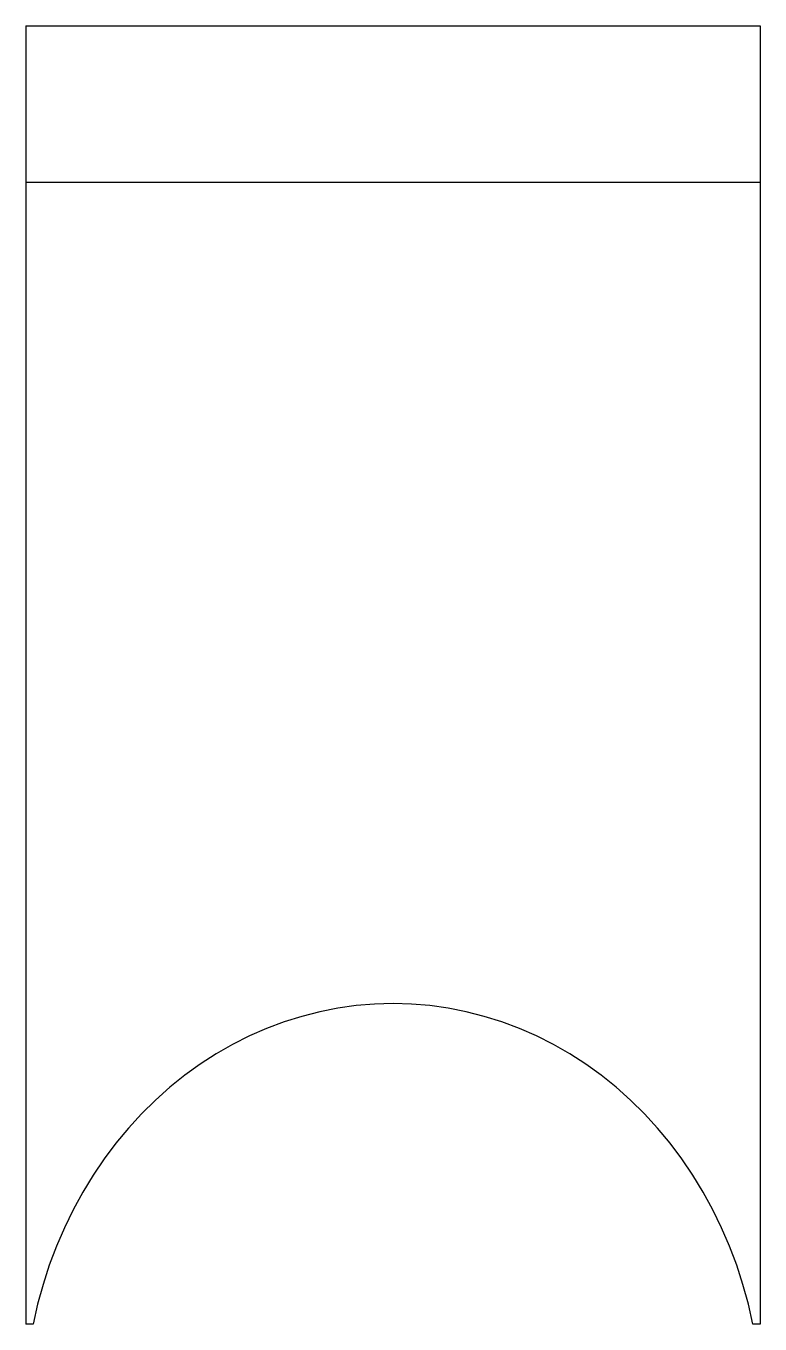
# Model space of a CAD drawing. Header units: millimetres. Extents: x -102 to 102, y 39 to 400.
import ezdxf

# ---------------------------------------------------------------- set-up
doc = ezdxf.new("R2010")
doc.units = ezdxf.units.MM

msp = doc.modelspace()

# ---------------------------------------------------------------- linework, layer by layer
for p, q in [((-102, 399.741465), (102, 399.741465)), ((-102, 399.741465), (-102, 39.160143)), ((102, 399.741465), (102, 39.160143)), ((-100, 39.160143), (-102, 39.160143)), ((102, 39.160143), (100, 39.160143))]:
    msp.add_line(p, q)
at = {"color": 1}
msp.add_line((-102, 356.359993), (102, 356.359993), dxfattribs=at)
at = {"flags": 128}
msp.add_lwpolyline([(100, 39.160143), (98.751022, 44.687442), (97.255407, 50.138412), (95.516891, 55.499441), (93.539815, 60.757139), (91.329118, 65.898374), (88.890321, 70.910306), (86.229515, 75.780417), (83.353345, 80.496544), (80.268996, 85.046908), (76.984169, 89.420144), (73.50707, 93.60533), (69.846382, 97.592013), (66.011249, 101.370236), (62.011249, 104.930563), (57.856372, 108.264101), (53.556994, 111.362525), (49.123855, 114.218096), (44.568027, 116.823682), (39.900886, 119.172777), (35.134091, 121.259511), (30.279547, 123.078675), (25.349377, 124.625725), (20.355895, 125.896796), (15.311574, 126.888714), (10.229011, 127.599002), (5.1209, 128.025885), (0, 128.168298), (-5.1209, 128.025885), (-10.229011, 127.599002), (-15.311574, 126.888714), (-20.355895, 125.896796), (-25.349377, 124.625725), (-30.279547, 123.078675), (-35.134091, 121.259511), (-39.900886, 119.172777), (-44.568027, 116.823682), (-49.123855, 114.218096), (-53.556994, 111.362525), (-57.856372, 108.264101), (-62.011249, 104.930563), (-66.011249, 101.370236), (-69.846382, 97.592013), (-73.50707, 93.60533), (-76.984169, 89.420144), (-80.268996, 85.046908), (-83.353345, 80.496544), (-86.229515, 75.780417), (-88.890321, 70.910306), (-91.329118, 65.898374), (-93.539815, 60.757139), (-95.516891, 55.499441), (-97.255407, 50.138412), (-98.751022, 44.687442), (-100, 39.160143)], dxfattribs=at)

doc.saveas('drawing.dxf')
